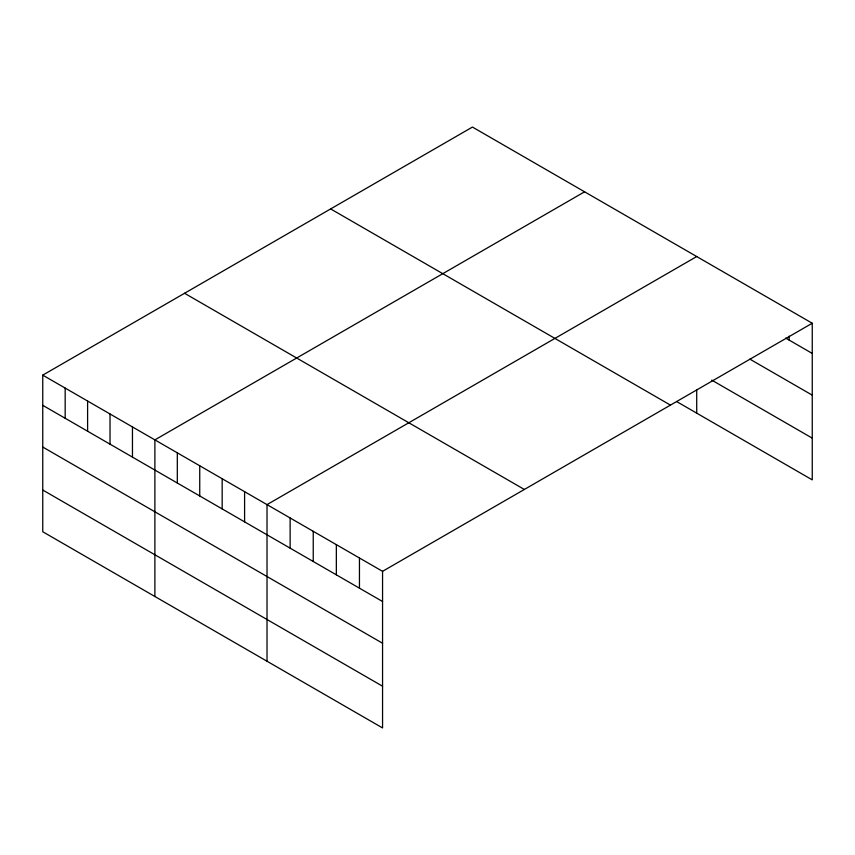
<?xml version="1.0" encoding="UTF-8"?>
<svg xmlns="http://www.w3.org/2000/svg" width="855" height="855" viewBox="0 0 855 855"><rect width="100%" height="100%" fill="white"/><g stroke="black" fill="none" stroke-linecap="round" stroke-linejoin="round"><path stroke-width="1.28" d="M42.75 375.142L382.559 571.332L382.559 727.936L42.75 531.757L42.75 375.142L472.441 127.064L812.25 323.243L812.25 479.858L676.529 401.497M584.585 191.809L154.883 439.887L154.883 596.491M696.718 256.543L267.017 504.621L267.017 661.236M382.559 571.332L812.25 323.243M785.681 338.088L812.25 353.436M749.867 359.132L812.25 395.149M711.734 380.101L812.25 438.134M330.65 208.93L670.448 405.11M184.552 293.276L524.35 489.466M42.75 405.323L382.559 601.514M42.75 447.047L382.559 643.238M42.75 490.033L382.559 686.212M789.144 336.154L789.144 340.087M696.718 389.688L696.718 413.157M359.453 557.984L359.453 588.176M336.346 544.646L336.346 574.827M313.24 531.308L313.24 561.489M290.134 517.97L290.134 548.151M244.594 491.678L244.594 521.86M222.172 478.725L222.172 508.917M199.739 465.783L199.739 495.964M177.316 452.829L177.316 483.022M132.461 426.934L132.461 457.115M110.028 413.991L110.028 444.173M87.605 401.038L87.605 431.219M65.172 388.095L65.172 418.277"/></g></svg>
